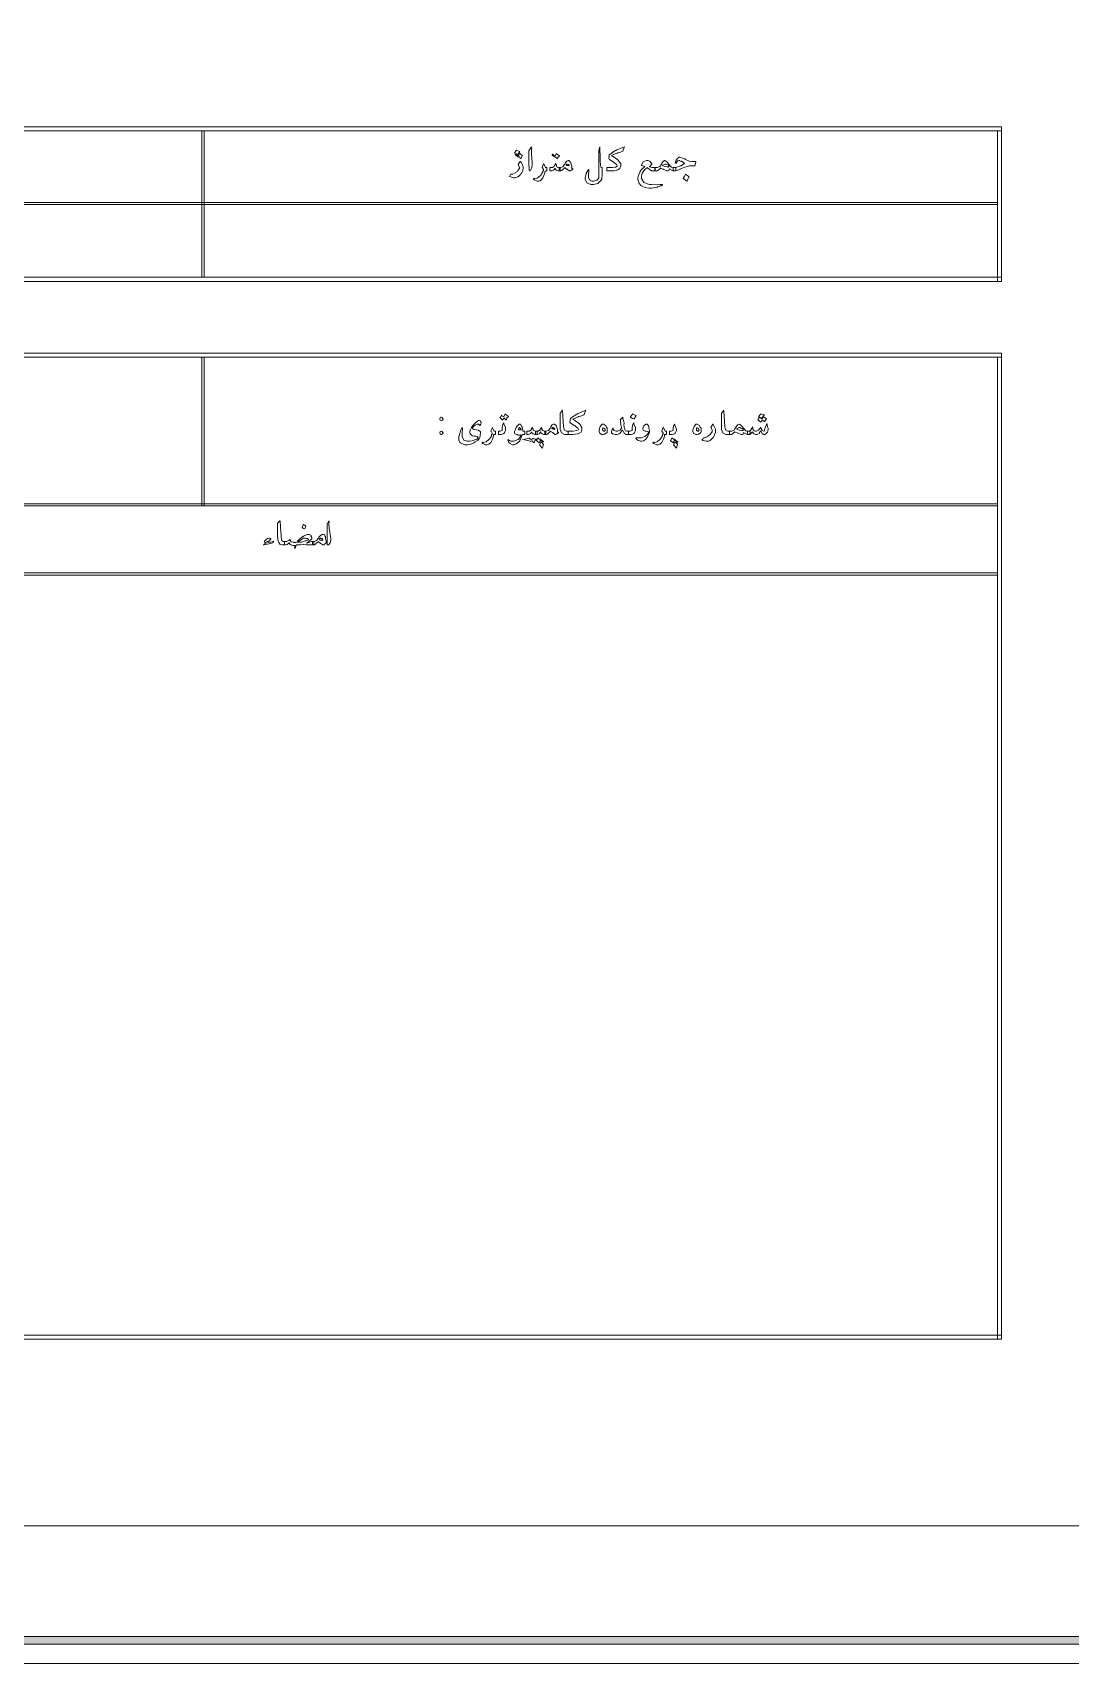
# Model space of a CAD drawing. Header units: metres. Extents: x 294 to 1101, y -498 to -355.
# Drawn here: x 752.9 to 763.42, y -409.02 to -392.48 of the extents above; entities that cross this region are included whole.
import ezdxf

# ---------------------------------------------------------------- set-up
doc = ezdxf.new("R2010")
doc.units = ezdxf.units.M
doc.layers.add('19-JARDINERIA', color=80, linetype='Continuous', lineweight=0)

msp = doc.modelspace()

# ---------------------------------------------------------------- hatches: boundary and pattern name
at = {"layer": '19-JARDINERIA'}
h = msp.add_hatch(color=251, dxfattribs=at)
h.paths.add_polyline_path([(787.579, -377.005), (742.569, -377.005), (742.569, -408.823), (787.579, -408.823)])
h.paths.add_polyline_path([(787.502, -377.082), (742.646, -377.082), (742.646, -408.745), (787.502, -408.745)], flags=16)

# ---------------------------------------------------------------- linework, layer by layer
at = {"layer": '19-JARDINERIA', "color": 251}
msp.add_line((747.162, -407.621), (787.502, -407.621), dxfattribs=at)
for points in [[(787.773, -376.811), (742.375, -376.811), (742.375, -409.017), (787.773, -409.017)], [(787.579, -377.005), (742.569, -377.005), (742.569, -408.823), (787.579, -408.823)], [(787.502, -377.082), (742.646, -377.082), (742.646, -408.745), (787.502, -408.745)], [(748.421, -393.438), (762.72, -393.438), (762.72, -393.48), (748.421, -393.48), (748.421, -393.438)], [(754.613, -393.48), (754.634, -393.48), (754.634, -394.964), (754.613, -394.964), (754.613, -393.48)], [(762.678, -393.48), (762.72, -393.48), (762.72, -395.006), (762.678, -395.006), (762.678, -393.48)], [(757.962, -393.82), (757.962, -393.828), (757.958, -393.855), (757.946, -393.874), (757.942, -393.878), (757.94, -393.88), (757.935, -393.885), (757.933, -393.885), (757.933, -393.885), (757.931, -393.877), (757.931, -393.875), (757.931, -393.872), (757.928, -393.806), (757.927, -393.797), (757.927, -393.769), (757.927, -393.704), (757.927, -393.683), (757.927, -393.683), (757.935, -393.673), (757.946, -393.652), (757.949, -393.648), (757.949, -393.648), (757.95, -393.647), (757.953, -393.642), (757.955, -393.642), (757.954, -393.642), (757.952, -393.646), (757.956, -393.657), (757.956, -393.66), (757.953, -393.667), (757.953, -393.718), (757.96, -393.799), (757.962, -393.82)], [(758.672, -393.885), (758.672, -393.885), (758.672, -393.866), (758.672, -393.86), (758.672, -393.86), (758.672, -393.855), (758.672, -393.855), (758.672, -393.856), (758.672, -393.858), (758.672, -393.858), (758.672, -393.872), (758.672, -393.902), (758.672, -393.913), (758.672, -393.927), (758.667, -393.966), (758.666, -393.969), (758.66, -393.98), (758.627, -394.013), (758.583, -394.025), (758.568, -394.025), (758.555, -394.025), (758.515, -394.008), (758.498, -393.97), (758.498, -393.957), (758.498, -393.953), (758.501, -393.94), (758.507, -393.917), (758.508, -393.913), (758.509, -393.91), (758.527, -393.879), (758.529, -393.877), (758.528, -393.877), (758.527, -393.875), (758.532, -393.873), (758.534, -393.873), (758.534, -393.874), (758.536, -393.875), (758.536, -393.876), (758.536, -393.877), (758.536, -393.881), (758.536, -393.882), (758.535, -393.889), (758.533, -393.932), (758.533, -393.946), (758.533, -393.955), (758.545, -393.979), (758.548, -393.981), (758.548, -393.983), (758.568, -393.99), (758.575, -393.99), (758.586, -393.99), (758.618, -393.98), (758.621, -393.977), (758.622, -393.976), (758.637, -393.956), (758.637, -393.953), (758.637, -393.836), (758.637, -393.83), (758.637, -393.779), (758.636, -393.702), (758.636, -393.683), (758.643, -393.651), (758.643, -393.651), (758.646, -393.642), (758.647, -393.642), (758.647, -393.642), (758.648, -393.668), (758.648, -393.673), (758.648, -393.678), (758.65, -393.729), (758.65, -393.734), (758.649, -393.746), (758.651, -393.79), (758.654, -393.817), (758.654, -393.821), (758.654, -393.827), (758.657, -393.847), (758.663, -393.851), (758.666, -393.851), (758.672, -393.851), (758.672, -393.885)], [(758.898, -393.642), (758.895, -393.648), (758.88, -393.685), (758.88, -393.686), (758.872, -393.69), (758.845, -393.7), (758.829, -393.704), (758.826, -393.705), (758.82, -393.707), (758.773, -393.727), (758.769, -393.73), (758.768, -393.73), (758.765, -393.732), (758.765, -393.732), (758.765, -393.732), (758.768, -393.734), (758.769, -393.735), (758.783, -393.741), (758.834, -393.777), (758.858, -393.814), (758.858, -393.827), (758.858, -393.835), (758.849, -393.861), (758.829, -393.875), (758.823, -393.877), (758.816, -393.879), (758.792, -393.884), (758.767, -393.885), (758.759, -393.885), (758.719, -393.885), (758.719, -393.851), (758.759, -393.851), (758.771, -393.851), (758.807, -393.847), (758.824, -393.839), (758.824, -393.836), (758.824, -393.836), (758.815, -393.822), (758.796, -393.804), (758.79, -393.8), (758.786, -393.798), (758.75, -393.775), (758.747, -393.773), (758.744, -393.773), (758.738, -393.761), (758.74, -393.744), (758.74, -393.738), (758.739, -393.737), (758.741, -393.727), (758.741, -393.726), (758.744, -393.724), (758.77, -393.703), (758.807, -393.68), (758.815, -393.676), (758.82, -393.672), (758.891, -393.644), (758.898, -393.642)], [(757.868, -393.853), (757.868, -393.863), (757.862, -393.893), (757.848, -393.916), (757.844, -393.92), (757.842, -393.922), (757.821, -393.942), (757.818, -393.944), (757.814, -393.947), (757.799, -393.954), (757.789, -393.955), (757.786, -393.955), (757.773, -393.955), (757.74, -393.946), (757.735, -393.944), (757.734, -393.944), (757.728, -393.941), (757.728, -393.94), (757.728, -393.94), (757.732, -393.938), (757.733, -393.938), (757.733, -393.938), (757.737, -393.934), (757.737, -393.933), (757.737, -393.933), (757.746, -393.92), (757.749, -393.92), (757.765, -393.92), (757.811, -393.891), (757.816, -393.885), (757.817, -393.882), (757.833, -393.861), (757.833, -393.854), (757.833, -393.854), (757.83, -393.845), (757.822, -393.826), (757.82, -393.822), (757.838, -393.79), (757.838, -393.79), (757.841, -393.789), (757.841, -393.789), (757.845, -393.795), (757.86, -393.818), (757.868, -393.845), (757.868, -393.853)], [(757.836, -393.689), (757.815, -393.718), (757.781, -393.706), (757.78, -393.705), (757.8, -393.68), (757.802, -393.676), (757.803, -393.677), (757.832, -393.688), (757.836, -393.689)], [(757.863, -393.731), (757.86, -393.734), (757.852, -393.746), (757.85, -393.757), (757.849, -393.76), (757.846, -393.76), (757.837, -393.754), (757.832, -393.746), (757.831, -393.745), (757.829, -393.745), (757.822, -393.743), (757.82, -393.743), (757.817, -393.742), (757.793, -393.723), (757.79, -393.72), (757.79, -393.72), (757.794, -393.72), (757.803, -393.715), (757.804, -393.714), (757.804, -393.718), (757.81, -393.727), (757.82, -393.731), (757.822, -393.733), (757.822, -393.733), (757.824, -393.726), (757.832, -393.712), (757.834, -393.71), (757.835, -393.711), (757.859, -393.729), (757.863, -393.731)], [(758.245, -393.885), (758.23, -393.885), (758.225, -393.885), (758.21, -393.879), (758.208, -393.878), (758.204, -393.877), (758.195, -393.87), (758.194, -393.861), (758.193, -393.859), (758.191, -393.863), (758.184, -393.872), (758.178, -393.876), (758.177, -393.877), (758.175, -393.879), (758.16, -393.885), (758.155, -393.885), (758.141, -393.885), (758.141, -393.851), (758.16, -393.851), (758.166, -393.851), (758.181, -393.842), (758.183, -393.84), (758.183, -393.84), (758.192, -393.823), (758.193, -393.821), (758.193, -393.821), (758.194, -393.817), (758.198, -393.81), (758.2, -393.81), (758.199, -393.81), (758.2, -393.817), (758.206, -393.829), (758.207, -393.833), (758.206, -393.835), (758.206, -393.843), (758.213, -393.845), (758.213, -393.846), (758.214, -393.847), (758.227, -393.851), (758.232, -393.851), (758.245, -393.851), (758.245, -393.885)], [(758.238, -393.732), (758.234, -393.735), (758.225, -393.746), (758.219, -393.757), (758.218, -393.76), (758.215, -393.761), (758.194, -393.745), (758.191, -393.743), (758.191, -393.743), (758.191, -393.743), (758.191, -393.743), (758.188, -393.742), (758.165, -393.726), (758.162, -393.724), (758.162, -393.724), (758.163, -393.722), (758.169, -393.715), (758.17, -393.714), (758.169, -393.716), (758.176, -393.726), (758.19, -393.729), (758.193, -393.731), (758.193, -393.731), (758.196, -393.725), (758.205, -393.713), (758.206, -393.711), (758.206, -393.713), (758.235, -393.731), (758.238, -393.732)], [(758.373, -393.864), (758.373, -393.867), (758.362, -393.876), (758.36, -393.877), (758.357, -393.879), (758.347, -393.884), (758.344, -393.885), (758.343, -393.885), (758.336, -393.885), (758.319, -393.871), (758.316, -393.869), (758.311, -393.867), (758.299, -393.858), (758.295, -393.852), (758.295, -393.852), (758.293, -393.854), (758.285, -393.86), (758.279, -393.865), (758.277, -393.867), (758.273, -393.871), (758.26, -393.883), (758.252, -393.885), (758.249, -393.885), (758.234, -393.885), (758.234, -393.851), (758.249, -393.851), (758.249, -393.851), (758.271, -393.846), (758.273, -393.845), (758.273, -393.844), (758.286, -393.825), (758.287, -393.822), (758.288, -393.821), (758.295, -393.809), (758.302, -393.797), (758.303, -393.797), (758.302, -393.796), (758.311, -393.787), (758.324, -393.781), (758.328, -393.781), (758.334, -393.781), (758.351, -393.798), (758.362, -393.838), (758.362, -393.851), (758.361, -393.853), (758.362, -393.862), (758.371, -393.863), (758.373, -393.864)], [(759.265, -394.036), (759.262, -394.038), (759.248, -394.044), (759.232, -394.048), (759.227, -394.05), (759.221, -394.052), (759.172, -394.06), (759.156, -394.06), (759.144, -394.06), (759.105, -394.054), (759.075, -394.041), (759.07, -394.037), (759.063, -394.034), (759.042, -394.008), (759.033, -393.974), (759.033, -393.963), (759.033, -393.955), (759.038, -393.932), (759.051, -393.9), (759.055, -393.894), (759.056, -393.89), (759.074, -393.868), (759.098, -393.845), (759.103, -393.841), (759.101, -393.84), (759.076, -393.831), (759.068, -393.831), (759.068, -393.829), (759.083, -393.798), (759.086, -393.796), (759.087, -393.795), (759.102, -393.787), (759.12, -393.781), (759.125, -393.781), (759.133, -393.781), (759.153, -393.788), (759.156, -393.79), (759.157, -393.793), (759.167, -393.804), (759.174, -393.811), (759.174, -393.814), (759.174, -393.817), (759.155, -393.84), (759.151, -393.842), (759.151, -393.844), (759.173, -393.851), (759.18, -393.851), (759.206, -393.851), (759.206, -393.885), (759.184, -393.885), (759.171, -393.885), (759.135, -393.857), (759.131, -393.851), (759.129, -393.853), (759.121, -393.859), (759.114, -393.863), (759.112, -393.865), (759.104, -393.873), (759.077, -393.909), (759.068, -393.94), (759.068, -393.951), (759.068, -393.964), (759.093, -394.002), (759.151, -394.023), (759.167, -394.025), (759.172, -394.025), (759.21, -394.026), (759.255, -394.024), (759.264, -394.023), (759.264, -394.023), (759.27, -394.023), (759.271, -394.023), (759.271, -394.023), (759.282, -394.025), (759.282, -394.026), (759.282, -394.028), (759.277, -394.034), (759.268, -394.035), (759.265, -394.036)], [(759.417, -393.885), (759.398, -393.885), (759.387, -393.885), (759.356, -393.869), (759.352, -393.866), (759.351, -393.871), (759.346, -393.883), (759.34, -393.885), (759.337, -393.885), (759.326, -393.885), (759.296, -393.872), (759.291, -393.87), (759.286, -393.869), (759.27, -393.863), (759.264, -393.858), (759.262, -393.858), (759.261, -393.859), (759.256, -393.865), (759.249, -393.87), (759.248, -393.872), (759.245, -393.875), (759.228, -393.885), (759.223, -393.885), (759.208, -393.885), (759.208, -393.851), (759.224, -393.851), (759.232, -393.851), (759.255, -393.843), (759.256, -393.841), (759.256, -393.841), (759.261, -393.833), (759.272, -393.817), (759.274, -393.814), (759.275, -393.808), (759.289, -393.789), (759.302, -393.781), (759.307, -393.781), (759.307, -393.781), (759.314, -393.785), (759.328, -393.796), (759.331, -393.799), (759.359, -393.833), (759.361, -393.837), (759.375, -393.848), (759.39, -393.851), (759.395, -393.851), (759.417, -393.851), (759.417, -393.885)], [(759.621, -393.799), (759.609, -393.833), (759.604, -393.834), (759.559, -393.833), (759.555, -393.834), (759.546, -393.837), (759.509, -393.848), (759.474, -393.861), (759.467, -393.865), (759.46, -393.87), (759.431, -393.883), (759.412, -393.885), (759.406, -393.885), (759.39, -393.885), (759.39, -393.851), (759.405, -393.851), (759.419, -393.851), (759.456, -393.839), (759.46, -393.836), (759.471, -393.836), (759.498, -393.815), (759.503, -393.813), (759.503, -393.812), (759.508, -393.809), (759.508, -393.809), (759.507, -393.809), (759.497, -393.804), (759.48, -393.791), (759.474, -393.788), (759.471, -393.789), (759.461, -393.786), (759.457, -393.781), (759.455, -393.781), (759.45, -393.781), (759.435, -393.785), (759.429, -393.794), (759.427, -393.797), (759.426, -393.799), (759.42, -393.806), (759.418, -393.806), (759.416, -393.806), (759.412, -393.806), (759.415, -393.802), (759.415, -393.801), (759.414, -393.801), (759.412, -393.799), (759.416, -393.793), (759.416, -393.792), (759.415, -393.791), (759.42, -393.778), (759.431, -393.763), (759.433, -393.761), (759.434, -393.76), (759.452, -393.746), (759.459, -393.746), (759.459, -393.746), (759.475, -393.752), (759.509, -393.765), (759.516, -393.769), (759.522, -393.774), (759.554, -393.787), (759.579, -393.791), (759.587, -393.791), (759.615, -393.791), (759.615, -393.792), (759.619, -393.795), (759.623, -393.793), (759.623, -393.793), (759.621, -393.794), (759.619, -393.798), (759.621, -393.799), (759.621, -393.799)], [(758.11, -393.885), (758.101, -393.885), (758.098, -393.885), (758.091, -393.888), (758.091, -393.894), (758.09, -393.896), (758.088, -393.904), (758.08, -393.933), (758.069, -393.955), (758.066, -393.959), (758.061, -393.967), (758.041, -393.986), (758.025, -393.99), (758.02, -393.99), (758.01, -393.99), (757.981, -393.976), (757.977, -393.974), (757.976, -393.974), (757.971, -393.968), (757.971, -393.966), (757.971, -393.966), (757.978, -393.963), (757.98, -393.963), (757.985, -393.966), (758.013, -393.959), (758.043, -393.936), (758.048, -393.931), (758.049, -393.93), (758.067, -393.903), (758.069, -393.9), (758.068, -393.899), (758.07, -393.89), (758.075, -393.883), (758.075, -393.88), (758.075, -393.872), (758.064, -393.854), (758.062, -393.85), (758.077, -393.816), (758.077, -393.816), (758.079, -393.815), (758.079, -393.816), (758.081, -393.821), (758.097, -393.851), (758.102, -393.851), (758.11, -393.851), (758.11, -393.885)], [(758.337, -393.83), (758.336, -393.831), (758.332, -393.828), (758.333, -393.822), (758.332, -393.821), (758.33, -393.822), (758.321, -393.821), (758.317, -393.816), (758.316, -393.816), (758.314, -393.816), (758.309, -393.818), (758.308, -393.818), (758.307, -393.82), (758.304, -393.824), (758.304, -393.822), (758.304, -393.822), (758.304, -393.824), (758.311, -393.83), (758.326, -393.83), (758.33, -393.831), (758.33, -393.831), (758.331, -393.834), (758.337, -393.832), (758.337, -393.832), (758.336, -393.832), (758.333, -393.833), (758.337, -393.831), (758.337, -393.83)], [(759.347, -393.84), (759.347, -393.836), (759.34, -393.826), (759.339, -393.825), (759.336, -393.825), (759.324, -393.821), (759.316, -393.816), (759.313, -393.816), (759.306, -393.816), (759.286, -393.827), (759.282, -393.829), (759.286, -393.833), (759.308, -393.841), (759.335, -393.846), (759.341, -393.847), (759.341, -393.847), (759.343, -393.847), (759.343, -393.847), (759.343, -393.847), (759.342, -393.846), (759.347, -393.841), (759.347, -393.84)], [(759.552, -393.943), (759.549, -393.947), (759.532, -393.985), (759.53, -393.99), (759.529, -393.989), (759.499, -393.968), (759.494, -393.965), (759.493, -393.964), (759.501, -393.947), (759.514, -393.923), (759.516, -393.918), (759.517, -393.921), (759.549, -393.942), (759.552, -393.943)], [(748.421, -394.207), (762.678, -394.207), (762.678, -394.228), (748.421, -394.228), (748.421, -394.207)], [(748.421, -394.964), (762.72, -394.964), (762.72, -395.006), (748.421, -395.006), (748.421, -394.964)], [(748.421, -395.734), (762.72, -395.734), (762.72, -395.775), (748.421, -395.775), (748.421, -395.734)], [(754.613, -395.775), (754.634, -395.775), (754.634, -397.28), (754.613, -397.28), (754.613, -395.775)], [(762.678, -395.775), (762.72, -395.775), (762.72, -405.73), (762.678, -405.73), (762.678, -395.775)], [(757.058, -396.401), (757.058, -396.404), (757.053, -396.412), (757.053, -396.413), (757.05, -396.414), (757.043, -396.417), (757.041, -396.418), (757.04, -396.418), (757.037, -396.418), (757.029, -396.414), (757.028, -396.413), (757.027, -396.413), (757.023, -396.404), (757.023, -396.401), (757.023, -396.401), (757.027, -396.389), (757.028, -396.389), (757.028, -396.389), (757.037, -396.383), (757.04, -396.383), (757.04, -396.383), (757.052, -396.387), (757.053, -396.388), (757.052, -396.39), (757.053, -396.397), (757.058, -396.4), (757.058, -396.401)], [(757.444, -396.434), (757.442, -396.437), (757.44, -396.451), (757.439, -396.453), (757.438, -396.458), (757.433, -396.47), (757.433, -396.47), (757.432, -396.47), (757.426, -396.462), (757.425, -396.462), (757.415, -396.453), (757.412, -396.453), (757.404, -396.453), (757.383, -396.464), (757.379, -396.466), (757.374, -396.47), (757.359, -396.483), (757.356, -396.49), (757.356, -396.492), (757.356, -396.495), (757.361, -396.505), (757.374, -396.506), (757.377, -396.506), (757.416, -396.513), (757.417, -396.515), (757.437, -396.53), (757.437, -396.536), (757.436, -396.539), (757.435, -396.564), (757.434, -396.567), (757.433, -396.573), (757.429, -396.589), (757.427, -396.596), (757.426, -396.597), (757.424, -396.603), (757.408, -396.62), (757.384, -396.633), (757.378, -396.637), (757.369, -396.643), (757.333, -396.659), (757.306, -396.662), (757.297, -396.662), (757.282, -396.662), (757.239, -396.646), (757.236, -396.643), (757.231, -396.642), (757.218, -396.62), (757.216, -396.59), (757.216, -396.58), (757.216, -396.58), (757.24, -396.504), (757.245, -396.496), (757.245, -396.496), (757.245, -396.495), (757.25, -396.49), (757.252, -396.49), (757.252, -396.491), (757.254, -396.493), (757.254, -396.494), (757.254, -396.494), (757.254, -396.496), (757.254, -396.497), (757.253, -396.506), (757.251, -396.54), (757.251, -396.56), (757.251, -396.567), (757.251, -396.579), (757.267, -396.615), (757.304, -396.627), (757.316, -396.627), (757.326, -396.627), (757.353, -396.621), (757.391, -396.608), (757.398, -396.605), (757.4, -396.605), (757.408, -396.598), (757.413, -396.588), (757.413, -396.585), (757.411, -396.585), (757.402, -396.58), (757.385, -396.575), (757.379, -396.574), (757.373, -396.575), (757.355, -396.572), (757.346, -396.564), (757.344, -396.562), (757.341, -396.563), (757.331, -396.552), (757.33, -396.533), (757.33, -396.526), (757.33, -396.526), (757.332, -396.514), (757.341, -396.493), (757.344, -396.489), (757.344, -396.489), (757.352, -396.476), (757.365, -396.459), (757.367, -396.456), (757.371, -396.452), (757.396, -396.431), (757.416, -396.418), (757.423, -396.418), (757.423, -396.418), (757.436, -396.421), (757.437, -396.422), (757.437, -396.424), (757.44, -396.431), (757.444, -396.434), (757.444, -396.434)], [(757.69, -396.503), (757.69, -396.514), (757.679, -396.542), (757.676, -396.545), (757.673, -396.548), (757.661, -396.556), (757.646, -396.557), (757.641, -396.557), (757.62, -396.557), (757.62, -396.523), (757.631, -396.523), (757.637, -396.523), (757.655, -396.518), (757.655, -396.517), (757.655, -396.509), (757.655, -396.489), (757.655, -396.483), (757.668, -396.446), (757.667, -396.446), (757.67, -396.439), (757.671, -396.439), (757.671, -396.439), (757.673, -396.442), (757.674, -396.443), (757.675, -396.449), (757.69, -396.489), (757.69, -396.503)], [(757.72, -396.375), (757.716, -396.378), (757.705, -396.391), (757.699, -396.405), (757.697, -396.409), (757.695, -396.408), (757.676, -396.394), (757.673, -396.392), (757.671, -396.395), (757.665, -396.403), (757.661, -396.409), (757.66, -396.411), (757.658, -396.41), (757.635, -396.391), (757.632, -396.389), (757.632, -396.389), (757.639, -396.381), (757.65, -396.364), (757.652, -396.361), (757.651, -396.363), (757.658, -396.373), (757.673, -396.377), (757.675, -396.379), (757.674, -396.377), (757.687, -396.352), (757.688, -396.348), (757.688, -396.35), (757.698, -396.36), (757.717, -396.372), (757.72, -396.375)], [(757.888, -396.557), (757.863, -396.557), (757.861, -396.563), (757.84, -396.617), (757.836, -396.622), (757.829, -396.629), (757.802, -396.652), (757.776, -396.662), (757.768, -396.662), (757.76, -396.662), (757.739, -396.649), (757.737, -396.646), (757.732, -396.645), (757.72, -396.634), (757.716, -396.619), (757.715, -396.617), (757.715, -396.617), (757.713, -396.612), (757.713, -396.611), (757.713, -396.611), (757.72, -396.609), (757.722, -396.609), (757.721, -396.611), (757.732, -396.618), (757.734, -396.619), (757.734, -396.621), (757.743, -396.626), (757.756, -396.627), (757.76, -396.627), (757.776, -396.627), (757.819, -396.609), (757.823, -396.605), (757.826, -396.604), (757.846, -396.572), (757.846, -396.569), (757.846, -396.569), (757.843, -396.569), (757.847, -396.564), (757.847, -396.562), (757.84, -396.564), (757.818, -396.565), (757.808, -396.559), (757.806, -396.558), (757.802, -396.56), (757.786, -396.553), (757.783, -396.538), (757.783, -396.532), (757.783, -396.528), (757.787, -396.514), (757.797, -396.489), (757.8, -396.484), (757.802, -396.479), (757.829, -396.453), (757.837, -396.453), (757.843, -396.453), (757.857, -396.477), (757.859, -396.482), (757.859, -396.486), (757.867, -396.519), (757.867, -396.523), (757.888, -396.523), (757.888, -396.557)], [(758.228, -396.536), (758.228, -396.539), (758.217, -396.548), (758.215, -396.549), (758.212, -396.551), (758.202, -396.556), (758.199, -396.557), (758.198, -396.557), (758.191, -396.557), (758.174, -396.543), (758.17, -396.54), (758.166, -396.539), (758.154, -396.53), (758.15, -396.524), (758.15, -396.524), (758.148, -396.526), (758.14, -396.532), (758.133, -396.537), (758.132, -396.539), (758.128, -396.543), (758.115, -396.555), (758.107, -396.557), (758.104, -396.557), (758.089, -396.557), (758.089, -396.523), (758.103, -396.523), (758.103, -396.523), (758.126, -396.517), (758.127, -396.517), (758.128, -396.516), (758.14, -396.497), (758.142, -396.494), (758.142, -396.493), (758.149, -396.481), (758.157, -396.469), (758.157, -396.469), (758.157, -396.468), (758.165, -396.459), (758.178, -396.453), (758.183, -396.453), (758.188, -396.453), (758.206, -396.47), (758.217, -396.51), (758.217, -396.523), (758.216, -396.525), (758.217, -396.534), (758.226, -396.535), (758.228, -396.536)], [(758.326, -396.557), (758.299, -396.557), (758.289, -396.557), (758.258, -396.543), (758.245, -396.508), (758.244, -396.499), (758.244, -396.487), (758.244, -396.46), (758.244, -396.451), (758.244, -396.424), (758.244, -396.364), (758.244, -396.343), (758.245, -396.343), (758.261, -396.321), (758.264, -396.318), (758.263, -396.318), (758.263, -396.318), (758.266, -396.313), (758.267, -396.313), (758.267, -396.313), (758.269, -396.319), (758.269, -396.321), (758.279, -396.475), (758.279, -396.48), (758.285, -396.508), (758.285, -396.509), (758.286, -396.512), (758.309, -396.523), (758.316, -396.523), (758.326, -396.523), (758.326, -396.557)], [(758.505, -396.313), (758.502, -396.32), (758.487, -396.357), (758.486, -396.358), (758.478, -396.362), (758.452, -396.372), (758.435, -396.376), (758.432, -396.377), (758.427, -396.379), (758.38, -396.399), (758.376, -396.402), (758.375, -396.402), (758.372, -396.404), (758.372, -396.404), (758.372, -396.404), (758.375, -396.406), (758.376, -396.407), (758.389, -396.413), (758.441, -396.449), (758.465, -396.486), (758.465, -396.499), (758.465, -396.507), (758.456, -396.533), (758.435, -396.547), (758.429, -396.549), (758.423, -396.551), (758.398, -396.556), (758.374, -396.557), (758.366, -396.557), (758.326, -396.557), (758.326, -396.523), (758.365, -396.523), (758.377, -396.523), (758.413, -396.519), (758.43, -396.511), (758.43, -396.508), (758.43, -396.508), (758.422, -396.494), (758.402, -396.476), (758.397, -396.472), (758.393, -396.47), (758.357, -396.447), (758.353, -396.445), (758.35, -396.445), (758.344, -396.433), (758.346, -396.416), (758.346, -396.41), (758.345, -396.409), (758.348, -396.399), (758.348, -396.398), (758.35, -396.396), (758.377, -396.375), (758.414, -396.352), (758.422, -396.348), (758.426, -396.344), (758.498, -396.316), (758.505, -396.313)], [(758.722, -396.497), (758.721, -396.505), (758.721, -396.528), (758.72, -396.539), (758.718, -396.541), (758.717, -396.543), (758.701, -396.552), (758.699, -396.553), (758.695, -396.554), (758.68, -396.557), (758.675, -396.557), (758.668, -396.557), (758.65, -396.548), (758.648, -396.546), (758.646, -396.546), (758.639, -396.527), (758.639, -396.521), (758.639, -396.512), (758.648, -396.486), (758.65, -396.482), (758.651, -396.478), (758.67, -396.453), (758.676, -396.453), (758.684, -396.453), (758.704, -396.466), (758.707, -396.469), (758.706, -396.472), (758.713, -396.485), (758.721, -396.495), (758.722, -396.497)], [(758.939, -396.557), (758.921, -396.557), (758.914, -396.557), (758.893, -396.546), (758.88, -396.518), (758.878, -396.511), (758.874, -396.519), (758.851, -396.547), (758.821, -396.557), (758.811, -396.557), (758.802, -396.557), (758.774, -396.553), (758.764, -396.543), (758.764, -396.539), (758.764, -396.529), (758.772, -396.503), (758.774, -396.499), (758.774, -396.499), (758.778, -396.49), (758.78, -396.49), (758.779, -396.492), (758.779, -396.496), (758.782, -396.497), (758.783, -396.498), (758.782, -396.503), (758.791, -396.519), (758.812, -396.523), (758.819, -396.523), (758.827, -396.523), (758.853, -396.514), (758.868, -396.495), (758.868, -396.489), (758.865, -396.488), (758.86, -396.46), (758.855, -396.417), (758.853, -396.408), (758.875, -396.386), (758.875, -396.386), (758.876, -396.388), (758.878, -396.383), (758.878, -396.383), (758.878, -396.383), (758.88, -396.386), (758.88, -396.387), (758.88, -396.393), (758.885, -396.418), (758.892, -396.444), (758.893, -396.451), (758.891, -396.458), (758.894, -396.484), (758.901, -396.5), (758.901, -396.502), (758.9, -396.506), (758.906, -396.52), (758.92, -396.523), (758.925, -396.523), (758.939, -396.523), (758.939, -396.557)], [(759.008, -396.503), (759.008, -396.514), (758.997, -396.542), (758.994, -396.545), (758.991, -396.548), (758.979, -396.556), (758.964, -396.557), (758.959, -396.557), (758.938, -396.557), (758.938, -396.523), (758.949, -396.523), (758.955, -396.523), (758.973, -396.518), (758.973, -396.517), (758.973, -396.509), (758.973, -396.489), (758.973, -396.483), (758.986, -396.446), (758.985, -396.446), (758.988, -396.439), (758.989, -396.439), (758.989, -396.439), (758.991, -396.442), (758.992, -396.443), (758.993, -396.449), (759.008, -396.489), (759.008, -396.503)], [(759.016, -396.366), (759.012, -396.371), (758.994, -396.398), (758.993, -396.4), (758.99, -396.401), (758.977, -396.395), (758.961, -396.385), (758.957, -396.383), (758.957, -396.38), (758.977, -396.352), (758.979, -396.348), (758.981, -396.35), (759.012, -396.365), (759.016, -396.366)], [(759.15, -396.514), (759.15, -396.534), (759.126, -396.588), (759.121, -396.594), (759.116, -396.603), (759.094, -396.623), (759.073, -396.627), (759.066, -396.627), (759.059, -396.627), (759.04, -396.619), (759.037, -396.618), (759.033, -396.617), (759.021, -396.61), (759.016, -396.602), (759.015, -396.6), (759.015, -396.6), (759.011, -396.595), (759.011, -396.593), (759.011, -396.593), (759.014, -396.591), (759.014, -396.591), (759.014, -396.591), (759.017, -396.591), (759.018, -396.591), (759.02, -396.591), (759.046, -396.592), (759.055, -396.592), (759.068, -396.592), (759.104, -396.577), (759.108, -396.574), (759.11, -396.573), (759.126, -396.56), (759.141, -396.543), (759.143, -396.54), (759.142, -396.54), (759.14, -396.537), (759.143, -396.531), (759.142, -396.53), (759.138, -396.531), (759.125, -396.528), (759.117, -396.523), (759.114, -396.523), (759.107, -396.523), (759.085, -396.516), (759.081, -396.502), (759.081, -396.497), (759.081, -396.497), (759.091, -396.473), (759.093, -396.47), (759.094, -396.469), (759.113, -396.453), (759.12, -396.453), (759.126, -396.453), (759.143, -396.474), (759.145, -396.478), (759.143, -396.482), (759.145, -396.497), (759.15, -396.51), (759.15, -396.514)], [(759.424, -396.509), (759.424, -396.519), (759.412, -396.544), (759.41, -396.546), (759.407, -396.549), (759.394, -396.556), (759.38, -396.557), (759.375, -396.557), (759.354, -396.557), (759.354, -396.523), (759.364, -396.523), (759.37, -396.523), (759.389, -396.519), (759.389, -396.518), (759.389, -396.511), (759.389, -396.495), (759.389, -396.489), (759.401, -396.458), (759.401, -396.458), (759.402, -396.458), (759.405, -396.453), (759.405, -396.453), (759.405, -396.453), (759.407, -396.456), (759.407, -396.457), (759.408, -396.463), (759.417, -396.486), (759.424, -396.504), (759.424, -396.509)], [(759.673, -396.497), (759.673, -396.505), (759.673, -396.528), (759.671, -396.539), (759.67, -396.541), (759.668, -396.543), (759.653, -396.552), (759.65, -396.553), (759.646, -396.554), (759.631, -396.557), (759.626, -396.557), (759.619, -396.557), (759.601, -396.548), (759.599, -396.546), (759.597, -396.546), (759.591, -396.527), (759.591, -396.521), (759.591, -396.512), (759.6, -396.486), (759.602, -396.482), (759.603, -396.478), (759.621, -396.453), (759.628, -396.453), (759.635, -396.453), (759.656, -396.466), (759.658, -396.469), (759.658, -396.472), (759.664, -396.485), (759.673, -396.495), (759.673, -396.497)], [(759.82, -396.52), (759.82, -396.538), (759.8, -396.586), (759.797, -396.591), (759.794, -396.593), (759.773, -396.613), (759.77, -396.615), (759.766, -396.618), (759.751, -396.626), (759.741, -396.627), (759.738, -396.627), (759.725, -396.627), (759.692, -396.618), (759.687, -396.616), (759.686, -396.616), (759.681, -396.613), (759.681, -396.612), (759.681, -396.612), (759.684, -396.61), (759.685, -396.61), (759.685, -396.61), (759.689, -396.606), (759.689, -396.605), (759.69, -396.605), (759.698, -396.592), (759.701, -396.592), (759.709, -396.592), (759.733, -396.583), (759.763, -396.561), (759.768, -396.555), (759.769, -396.552), (759.785, -396.53), (759.785, -396.523), (759.785, -396.514), (759.774, -396.492), (759.772, -396.488), (759.791, -396.453), (759.79, -396.454), (759.791, -396.457), (759.793, -396.453), (759.793, -396.453), (759.797, -396.456), (759.82, -396.504), (759.82, -396.52)], [(759.961, -396.557), (759.934, -396.557), (759.924, -396.557), (759.893, -396.543), (759.88, -396.508), (759.879, -396.499), (759.879, -396.487), (759.879, -396.46), (759.879, -396.451), (759.879, -396.424), (759.879, -396.364), (759.879, -396.343), (759.88, -396.343), (759.896, -396.321), (759.899, -396.318), (759.898, -396.318), (759.898, -396.318), (759.901, -396.313), (759.902, -396.313), (759.902, -396.313), (759.904, -396.319), (759.904, -396.321), (759.914, -396.475), (759.914, -396.48), (759.92, -396.508), (759.92, -396.509), (759.921, -396.512), (759.944, -396.523), (759.951, -396.523), (759.961, -396.523), (759.961, -396.557)], [(760.17, -396.557), (760.151, -396.557), (760.139, -396.557), (760.108, -396.541), (760.104, -396.538), (760.104, -396.543), (760.099, -396.555), (760.092, -396.557), (760.09, -396.557), (760.078, -396.557), (760.048, -396.544), (760.043, -396.542), (760.038, -396.541), (760.023, -396.535), (760.017, -396.53), (760.015, -396.53), (760.014, -396.531), (760.009, -396.537), (760.002, -396.542), (760, -396.544), (759.997, -396.547), (759.981, -396.557), (759.975, -396.557), (759.961, -396.557), (759.961, -396.523), (759.977, -396.523), (759.985, -396.523), (760.007, -396.515), (760.009, -396.513), (760.009, -396.513), (760.013, -396.505), (760.024, -396.489), (760.027, -396.485), (760.028, -396.48), (760.042, -396.461), (760.055, -396.453), (760.06, -396.453), (760.06, -396.453), (760.066, -396.457), (760.081, -396.468), (760.084, -396.471), (760.112, -396.505), (760.114, -396.509), (760.128, -396.52), (760.142, -396.523), (760.147, -396.523), (760.17, -396.523), (760.17, -396.557)], [(760.352, -396.497), (760.352, -396.507), (760.345, -396.534), (760.344, -396.537), (760.34, -396.541), (760.328, -396.555), (760.318, -396.557), (760.315, -396.557), (760.309, -396.557), (760.291, -396.549), (760.282, -396.528), (760.279, -396.523), (760.276, -396.525), (760.267, -396.538), (760.265, -396.546), (760.264, -396.548), (760.26, -396.55), (760.242, -396.557), (760.235, -396.557), (760.228, -396.557), (760.207, -396.551), (760.194, -396.535), (760.191, -396.53), (760.19, -396.534), (760.184, -396.543), (760.178, -396.548), (760.176, -396.549), (760.173, -396.551), (760.161, -396.556), (760.157, -396.557), (760.155, -396.557), (760.143, -396.557), (760.143, -396.523), (760.156, -396.523), (760.162, -396.523), (760.177, -396.514), (760.178, -396.512), (760.179, -396.512), (760.188, -396.495), (760.188, -396.493), (760.188, -396.493), (760.191, -396.488), (760.194, -396.482), (760.195, -396.482), (760.195, -396.482), (760.199, -396.491), (760.199, -396.493), (760.198, -396.496), (760.199, -396.508), (760.205, -396.511), (760.206, -396.512), (760.205, -396.513), (760.211, -396.521), (760.224, -396.523), (760.228, -396.523), (760.235, -396.523), (760.255, -396.515), (760.257, -396.513), (760.257, -396.513), (760.27, -396.499), (760.271, -396.497), (760.271, -396.497), (760.273, -396.493), (760.277, -396.488), (760.279, -396.488), (760.279, -396.488), (760.283, -396.494), (760.284, -396.495), (760.284, -396.501), (760.294, -396.519), (760.309, -396.523), (760.314, -396.523), (760.314, -396.523), (760.317, -396.518), (760.317, -396.516), (760.317, -396.509), (760.322, -396.493), (760.323, -396.49), (760.338, -396.456), (760.337, -396.456), (760.337, -396.455), (760.339, -396.45), (760.34, -396.45), (760.34, -396.45), (760.343, -396.454), (760.343, -396.454), (760.342, -396.461), (760.346, -396.48), (760.352, -396.493), (760.352, -396.497)], [(760.337, -396.398), (760.334, -396.402), (760.325, -396.414), (760.319, -396.424), (760.318, -396.427), (760.316, -396.428), (760.296, -396.414), (760.294, -396.413), (760.291, -396.415), (760.279, -396.431), (760.278, -396.432), (760.248, -396.409), (760.25, -396.408), (760.265, -396.384), (760.266, -396.382), (760.266, -396.383), (760.289, -396.398), (760.292, -396.4), (760.292, -396.4), (760.297, -396.394), (760.306, -396.38), (760.308, -396.377), (760.307, -396.378), (760.316, -396.387), (760.334, -396.396), (760.337, -396.398)], [(760.313, -396.358), (760.291, -396.389), (760.289, -396.391), (760.275, -396.389), (760.259, -396.38), (760.255, -396.379), (760.256, -396.378), (760.274, -396.352), (760.277, -396.348), (760.277, -396.348), (760.287, -396.352), (760.308, -396.357), (760.313, -396.358)], [(757.058, -396.54), (757.058, -396.543), (757.053, -396.552), (757.053, -396.552), (757.05, -396.553), (757.043, -396.557), (757.041, -396.557), (757.04, -396.557), (757.037, -396.557), (757.029, -396.553), (757.028, -396.552), (757.027, -396.552), (757.023, -396.543), (757.023, -396.54), (757.023, -396.54), (757.027, -396.529), (757.028, -396.528), (757.028, -396.528), (757.037, -396.523), (757.04, -396.523), (757.04, -396.523), (757.052, -396.527), (757.053, -396.528), (757.052, -396.53), (757.053, -396.537), (757.058, -396.539), (757.058, -396.54)], [(757.589, -396.557), (757.58, -396.557), (757.578, -396.557), (757.57, -396.56), (757.57, -396.566), (757.57, -396.568), (757.568, -396.576), (757.559, -396.605), (757.549, -396.627), (757.545, -396.631), (757.54, -396.639), (757.52, -396.658), (757.505, -396.662), (757.5, -396.662), (757.489, -396.662), (757.46, -396.648), (757.457, -396.646), (757.455, -396.646), (757.45, -396.64), (757.45, -396.638), (757.45, -396.638), (757.458, -396.635), (757.459, -396.635), (757.464, -396.638), (757.493, -396.631), (757.522, -396.608), (757.527, -396.603), (757.529, -396.602), (757.547, -396.575), (757.548, -396.572), (757.548, -396.571), (757.549, -396.562), (757.555, -396.555), (757.555, -396.552), (757.555, -396.544), (757.544, -396.526), (757.542, -396.522), (757.557, -396.488), (757.557, -396.488), (757.558, -396.487), (757.558, -396.488), (757.56, -396.493), (757.576, -396.523), (757.581, -396.523), (757.589, -396.523), (757.589, -396.557)], [(757.85, -396.509), (757.848, -396.509), (757.844, -396.504), (757.846, -396.496), (757.845, -396.495), (757.843, -396.496), (757.836, -396.493), (757.834, -396.488), (757.833, -396.488), (757.831, -396.488), (757.825, -396.494), (757.825, -396.496), (757.824, -396.498), (757.822, -396.506), (757.822, -396.508), (757.822, -396.508), (757.822, -396.509), (757.822, -396.509), (757.822, -396.509), (757.822, -396.51), (757.83, -396.512), (757.833, -396.512), (757.833, -396.512), (757.849, -396.51), (757.85, -396.509)], [(758.004, -396.604), (757.999, -396.608), (757.989, -396.622), (757.983, -396.635), (757.981, -396.639), (757.979, -396.64), (757.961, -396.625), (757.959, -396.624), (757.956, -396.624), (757.947, -396.627), (757.945, -396.627), (757.866, -396.61), (757.867, -396.611), (757.891, -396.605), (757.927, -396.596), (757.934, -396.594), (757.934, -396.596), (757.94, -396.605), (757.954, -396.608), (757.956, -396.609), (757.956, -396.609), (757.959, -396.606), (757.967, -396.598), (757.969, -396.597), (757.97, -396.6), (757.986, -396.604), (758.002, -396.603), (758.004, -396.604)], [(758.01, -396.557), (757.995, -396.557), (757.989, -396.557), (757.974, -396.551), (757.972, -396.55), (757.969, -396.549), (757.959, -396.542), (757.958, -396.533), (757.958, -396.531), (757.956, -396.535), (757.948, -396.544), (757.943, -396.548), (757.941, -396.549), (757.94, -396.551), (757.925, -396.557), (757.92, -396.557), (757.905, -396.557), (757.905, -396.523), (757.925, -396.523), (757.93, -396.523), (757.946, -396.515), (757.947, -396.514), (757.948, -396.514), (757.957, -396.498), (757.958, -396.496), (757.958, -396.496), (757.959, -396.493), (757.963, -396.488), (757.964, -396.488), (757.964, -396.488), (757.964, -396.493), (757.971, -396.504), (757.971, -396.508), (757.97, -396.509), (757.97, -396.516), (757.977, -396.518), (757.978, -396.518), (757.978, -396.519), (757.992, -396.523), (757.996, -396.523), (758.01, -396.523), (758.01, -396.557)], [(758.1, -396.557), (758.085, -396.557), (758.079, -396.557), (758.064, -396.551), (758.063, -396.55), (758.059, -396.549), (758.049, -396.542), (758.048, -396.533), (758.048, -396.531), (758.046, -396.535), (758.039, -396.544), (758.033, -396.548), (758.032, -396.549), (758.03, -396.551), (758.015, -396.557), (758.01, -396.557), (757.996, -396.557), (757.996, -396.523), (758.015, -396.523), (758.02, -396.523), (758.036, -396.515), (758.038, -396.514), (758.038, -396.514), (758.047, -396.498), (758.048, -396.496), (758.048, -396.496), (758.049, -396.493), (758.053, -396.488), (758.054, -396.488), (758.054, -396.488), (758.054, -396.493), (758.061, -396.504), (758.061, -396.508), (758.06, -396.509), (758.061, -396.516), (758.067, -396.518), (758.068, -396.518), (758.069, -396.519), (758.082, -396.523), (758.087, -396.523), (758.1, -396.523), (758.1, -396.557)], [(758.004, -396.619), (758.004, -396.618), (758.017, -396.594), (758.018, -396.591), (758.018, -396.591), (758.033, -396.604), (758.035, -396.606), (758.036, -396.607), (758.046, -396.607), (758.047, -396.607), (758.047, -396.61), (758.058, -396.62), (758.074, -396.628), (758.077, -396.63), (758.076, -396.632), (758.068, -396.637), (758.064, -396.636), (758.064, -396.637), (758.061, -396.637), (758.051, -396.631), (758.047, -396.62), (758.045, -396.618), (758.043, -396.619), (758.035, -396.638), (758.033, -396.641), (758.032, -396.642), (758.007, -396.622), (758.004, -396.619)], [(758.192, -396.502), (758.191, -396.503), (758.186, -396.5), (758.188, -396.494), (758.187, -396.493), (758.184, -396.494), (758.175, -396.493), (758.172, -396.488), (758.17, -396.488), (758.168, -396.488), (758.163, -396.49), (758.163, -396.49), (758.162, -396.492), (758.159, -396.496), (758.159, -396.494), (758.159, -396.494), (758.159, -396.496), (758.165, -396.502), (758.181, -396.502), (758.185, -396.503), (758.185, -396.503), (758.186, -396.506), (758.191, -396.503), (758.192, -396.503), (758.191, -396.504), (758.188, -396.505), (758.192, -396.503), (758.192, -396.502)], [(758.703, -396.514), (758.701, -396.513), (758.696, -396.497), (758.694, -396.496), (758.692, -396.496), (758.685, -396.493), (758.682, -396.488), (758.681, -396.488), (758.68, -396.488), (758.676, -396.497), (758.676, -396.499), (758.675, -396.502), (758.674, -396.51), (758.674, -396.513), (758.674, -396.516), (758.686, -396.523), (758.691, -396.523), (758.694, -396.523), (758.703, -396.516), (758.703, -396.514)], [(759.116, -396.488), (759.116, -396.488), (759.116, -396.488), (759.116, -396.488)], [(759.323, -396.557), (759.314, -396.557), (759.311, -396.557), (759.304, -396.56), (759.304, -396.566), (759.304, -396.568), (759.301, -396.576), (759.293, -396.605), (759.282, -396.627), (759.279, -396.631), (759.274, -396.639), (759.254, -396.658), (759.238, -396.662), (759.233, -396.662), (759.223, -396.662), (759.194, -396.648), (759.19, -396.646), (759.189, -396.646), (759.184, -396.64), (759.184, -396.638), (759.184, -396.638), (759.191, -396.635), (759.193, -396.635), (759.198, -396.638), (759.227, -396.631), (759.256, -396.608), (759.261, -396.603), (759.262, -396.602), (759.28, -396.575), (759.282, -396.572), (759.281, -396.571), (759.283, -396.562), (759.288, -396.555), (759.288, -396.552), (759.288, -396.544), (759.277, -396.526), (759.275, -396.522), (759.29, -396.488), (759.29, -396.488), (759.292, -396.487), (759.292, -396.488), (759.294, -396.493), (759.31, -396.523), (759.315, -396.523), (759.323, -396.523), (759.323, -396.557)], [(759.363, -396.619), (759.363, -396.618), (759.376, -396.594), (759.377, -396.591), (759.377, -396.591), (759.393, -396.604), (759.395, -396.606), (759.396, -396.607), (759.405, -396.607), (759.406, -396.607), (759.407, -396.61), (759.417, -396.62), (759.433, -396.628), (759.437, -396.63), (759.435, -396.632), (759.427, -396.638), (759.424, -396.636), (759.423, -396.637), (759.42, -396.637), (759.411, -396.631), (759.406, -396.62), (759.404, -396.618), (759.402, -396.619), (759.394, -396.638), (759.393, -396.641), (759.391, -396.642), (759.367, -396.622), (759.363, -396.619)], [(759.654, -396.514), (759.652, -396.513), (759.647, -396.497), (759.646, -396.496), (759.644, -396.496), (759.636, -396.493), (759.633, -396.488), (759.633, -396.488), (759.631, -396.488), (759.627, -396.497), (759.627, -396.499), (759.627, -396.502), (759.626, -396.51), (759.626, -396.513), (759.626, -396.516), (759.638, -396.523), (759.642, -396.523), (759.645, -396.523), (759.654, -396.516), (759.654, -396.514)], [(760.1, -396.512), (760.1, -396.508), (760.093, -396.498), (760.092, -396.497), (760.088, -396.497), (760.077, -396.493), (760.069, -396.488), (760.066, -396.488), (760.058, -396.488), (760.038, -396.499), (760.035, -396.501), (760.038, -396.505), (760.06, -396.513), (760.088, -396.517), (760.094, -396.519), (760.094, -396.519), (760.096, -396.519), (760.096, -396.519), (760.096, -396.519), (760.095, -396.517), (760.1, -396.513), (760.1, -396.512)], [(758.035, -396.664), (758.053, -396.632), (758.077, -396.659), (758.075, -396.661), (758.066, -396.693), (758.064, -396.697), (758.06, -396.695), (758.038, -396.668), (758.035, -396.664)], [(759.394, -396.664), (759.412, -396.632), (759.437, -396.659), (759.435, -396.661), (759.425, -396.693), (759.424, -396.697), (759.422, -396.695), (759.398, -396.668), (759.394, -396.664)], [(748.421, -397.26), (762.678, -397.26), (762.678, -397.28), (748.421, -397.28), (748.421, -397.26)], [(755.451, -397.678), (755.429, -397.678), (755.422, -397.678), (755.402, -397.67), (755.391, -397.653), (755.389, -397.648), (755.388, -397.648), (755.383, -397.625), (755.38, -397.583), (755.379, -397.573), (755.379, -397.453), (755.382, -397.453), (755.4, -397.437), (755.401, -397.435), (755.401, -397.435), (755.403, -397.437), (755.407, -397.434), (755.407, -397.434), (755.414, -397.554), (755.415, -397.565), (755.416, -397.6), (755.419, -397.619), (755.42, -397.622), (755.42, -397.626), (755.428, -397.64), (755.439, -397.643), (755.443, -397.643), (755.451, -397.643), (755.451, -397.678)], [(755.919, -397.617), (755.919, -397.619), (755.919, -397.625), (755.919, -397.627), (755.919, -397.634), (755.913, -397.657), (755.899, -397.673), (755.896, -397.676), (755.894, -397.677), (755.889, -397.678), (755.888, -397.678), (755.887, -397.678), (755.884, -397.675), (755.884, -397.674), (755.884, -397.653), (755.884, -397.604), (755.884, -397.588), (755.884, -397.557), (755.884, -397.488), (755.884, -397.465), (755.885, -397.464), (755.897, -397.439), (755.899, -397.437), (755.899, -397.437), (755.898, -397.439), (755.9, -397.434), (755.9, -397.434), (755.9, -397.434), (755.901, -397.445), (755.901, -397.447), (755.9, -397.449), (755.898, -397.458), (755.9, -397.459), (755.9, -397.459), (755.899, -397.463), (755.903, -397.509), (755.916, -397.593), (755.919, -397.617)], [(755.34, -397.642), (755.337, -397.643), (755.33, -397.652), (755.33, -397.657), (755.329, -397.658), (755.319, -397.661), (755.279, -397.669), (755.245, -397.676), (755.238, -397.678), (755.238, -397.677), (755.24, -397.672), (755.24, -397.671), (755.241, -397.671), (755.264, -397.66), (755.268, -397.659), (755.266, -397.659), (755.258, -397.658), (755.256, -397.653), (755.255, -397.653), (755.254, -397.653), (755.248, -397.651), (755.248, -397.645), (755.248, -397.643), (755.247, -397.641), (755.263, -397.622), (755.266, -397.621), (755.266, -397.62), (755.279, -397.614), (755.293, -397.608), (755.298, -397.608), (755.301, -397.608), (755.312, -397.613), (755.312, -397.615), (755.311, -397.618), (755.306, -397.626), (755.306, -397.627), (755.304, -397.628), (755.299, -397.631), (755.302, -397.628), (755.302, -397.628), (755.299, -397.631), (755.29, -397.641), (755.285, -397.643), (755.283, -397.643), (755.28, -397.643), (755.27, -397.644), (755.27, -397.645), (755.269, -397.645), (755.269, -397.65), (755.279, -397.648), (755.281, -397.648), (755.282, -397.649), (755.29, -397.652), (755.298, -397.649), (755.301, -397.649), (755.301, -397.649), (755.31, -397.651), (755.335, -397.643), (755.34, -397.642)], [(755.746, -397.678), (755.718, -397.678), (755.706, -397.678), (755.676, -397.676), (755.671, -397.676), (755.643, -397.674), (755.64, -397.675), (755.611, -397.676), (755.606, -397.676), (755.601, -397.677), (755.577, -397.678), (755.57, -397.678), (755.567, -397.683), (755.561, -397.699), (755.556, -397.709), (755.554, -397.713), (755.554, -397.712), (755.552, -397.709), (755.552, -397.708), (755.551, -397.708), (755.55, -397.701), (755.558, -397.686), (755.56, -397.682), (755.555, -397.684), (755.537, -397.685), (755.525, -397.679), (755.523, -397.678), (755.521, -397.68), (755.507, -397.673), (755.498, -397.656), (755.496, -397.653), (755.493, -397.659), (755.478, -397.675), (755.464, -397.678), (755.459, -397.678), (755.449, -397.678), (755.449, -397.643), (755.464, -397.643), (755.473, -397.643), (755.498, -397.628), (755.499, -397.625), (755.499, -397.625), (755.503, -397.62), (755.504, -397.62), (755.503, -397.62), (755.503, -397.623), (755.506, -397.623), (755.506, -397.623), (755.508, -397.629), (755.507, -397.633), (755.518, -397.646), (755.538, -397.649), (755.545, -397.649), (755.547, -397.652), (755.564, -397.652), (755.577, -397.646), (755.577, -397.645), (755.577, -397.645), (755.582, -397.641), (755.595, -397.627), (755.597, -397.624), (755.6, -397.622), (755.636, -397.593), (755.64, -397.591), (755.643, -397.589), (755.681, -397.573), (755.694, -397.573), (755.7, -397.573), (755.717, -397.58), (755.719, -397.582), (755.718, -397.585), (755.722, -397.595), (755.728, -397.602), (755.728, -397.605), (755.728, -397.617), (755.689, -397.651), (755.682, -397.654), (755.679, -397.655), (755.672, -397.66), (755.672, -397.658), (755.672, -397.658), (755.672, -397.658), (755.673, -397.658), (755.673, -397.658), (755.673, -397.658), (755.674, -397.66), (755.681, -397.655), (755.682, -397.655), (755.685, -397.655), (755.705, -397.649), (755.725, -397.643), (755.732, -397.643), (755.746, -397.643), (755.746, -397.678)], [(755.693, -397.622), (755.693, -397.622), (755.683, -397.613), (755.681, -397.612), (755.678, -397.613), (755.668, -397.613), (755.663, -397.608), (755.662, -397.608), (755.643, -397.608), (755.592, -397.642), (755.584, -397.648), (755.589, -397.651), (755.622, -397.649), (755.658, -397.638), (755.664, -397.636), (755.668, -397.635), (755.693, -397.625), (755.693, -397.622)], [(755.667, -397.486), (755.666, -397.489), (755.657, -397.513), (755.656, -397.516), (755.652, -397.516), (755.639, -397.511), (755.632, -397.502), (755.63, -397.5), (755.63, -397.5), (755.64, -397.473), (755.641, -397.469), (755.641, -397.47), (755.664, -397.484), (755.667, -397.486)], [(755.871, -397.657), (755.869, -397.659), (755.864, -397.664), (755.86, -397.668), (755.859, -397.669), (755.856, -397.671), (755.847, -397.677), (755.845, -397.678), (755.845, -397.678), (755.837, -397.678), (755.819, -397.664), (755.816, -397.661), (755.811, -397.66), (755.798, -397.651), (755.793, -397.645), (755.793, -397.645), (755.79, -397.647), (755.781, -397.653), (755.773, -397.659), (755.772, -397.661), (755.769, -397.666), (755.753, -397.678), (755.747, -397.678), (755.733, -397.678), (755.733, -397.643), (755.746, -397.643), (755.754, -397.643), (755.774, -397.633), (755.776, -397.631), (755.777, -397.631), (755.796, -397.608), (755.798, -397.604), (755.799, -397.599), (755.815, -397.581), (755.833, -397.573), (755.84, -397.573), (755.844, -397.573), (755.856, -397.577), (755.857, -397.578), (755.856, -397.58), (755.858, -397.587), (755.865, -397.593), (755.866, -397.596), (755.864, -397.6), (755.867, -397.618), (755.872, -397.634), (755.872, -397.639), (755.872, -397.644), (755.871, -397.655), (755.871, -397.657)], [(755.837, -397.628), (755.837, -397.625), (755.83, -397.615), (755.829, -397.614), (755.827, -397.614), (755.818, -397.613), (755.816, -397.608), (755.815, -397.608), (755.813, -397.608), (755.808, -397.611), (755.807, -397.612), (755.806, -397.614), (755.803, -397.619), (755.803, -397.618), (755.803, -397.618), (755.803, -397.621), (755.809, -397.628), (755.823, -397.63), (755.827, -397.631), (755.827, -397.631), (755.832, -397.633), (755.837, -397.629), (755.837, -397.628)], [(748.421, -397.962), (762.678, -397.962), (762.678, -397.983), (748.421, -397.983), (748.421, -397.962)], [(748.421, -405.689), (762.72, -405.689), (762.72, -405.73), (748.421, -405.73), (748.421, -405.689)]]:
    msp.add_lwpolyline(points, close=True, dxfattribs=at)

doc.saveas('drawing.dxf')
